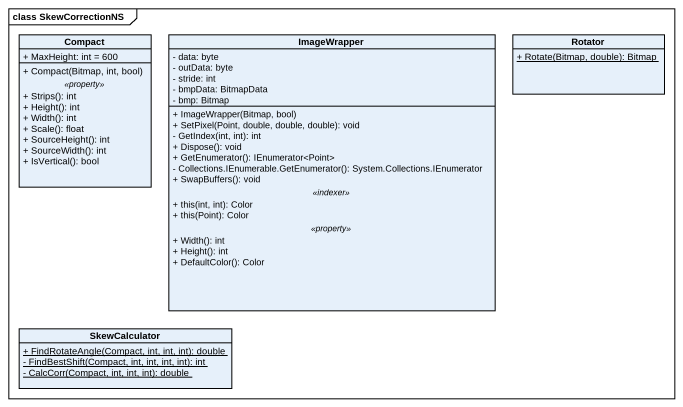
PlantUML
@startuml
mainframe class SkewCorrectionNS
hide circle
hide empty members
skinparam classAttributeIconSize 0
class Compact {
  + MaxHeight: int = 600
  --
  + Compact(Bitmap, int, bool)
  .. <<property>> ..
  + Strips(): int
  + Height(): int
  + Width(): int
  + Scale(): float
  + SourceHeight(): int
  + SourceWidth(): int
  + IsVertical(): bool
}
class ImageWrapper {
  - data: byte
  - outData: byte
  - stride: int
  - bmpData: BitmapData
  - bmp: Bitmap
  --
  + ImageWrapper(Bitmap, bool)
  + SetPixel(Point, double, double, double): void
  - GetIndex(int, int): int
  + Dispose(): void
  + GetEnumerator(): IEnumerator<Point>
  - Collections.IEnumerable.GetEnumerator(): System.Collections.IEnumerator
  + SwapBuffers(): void
  .. <<indexer>> ..
  + this(int, int): Color
  + this(Point): Color
  .. <<property>> ..
  + Width(): int
  + Height(): int
  + DefaultColor(): Color
}
class Rotator {
  {static} + Rotate(Bitmap, double): Bitmap
}
class SkewCalculator {
  {static} + FindRotateAngle(Compact, int, int, int): double
  {static} - FindBestShift(Compact, int, int, int, int): int
  {static} - CalcCorr(Compact, int, int, int): double
}
@enduml
